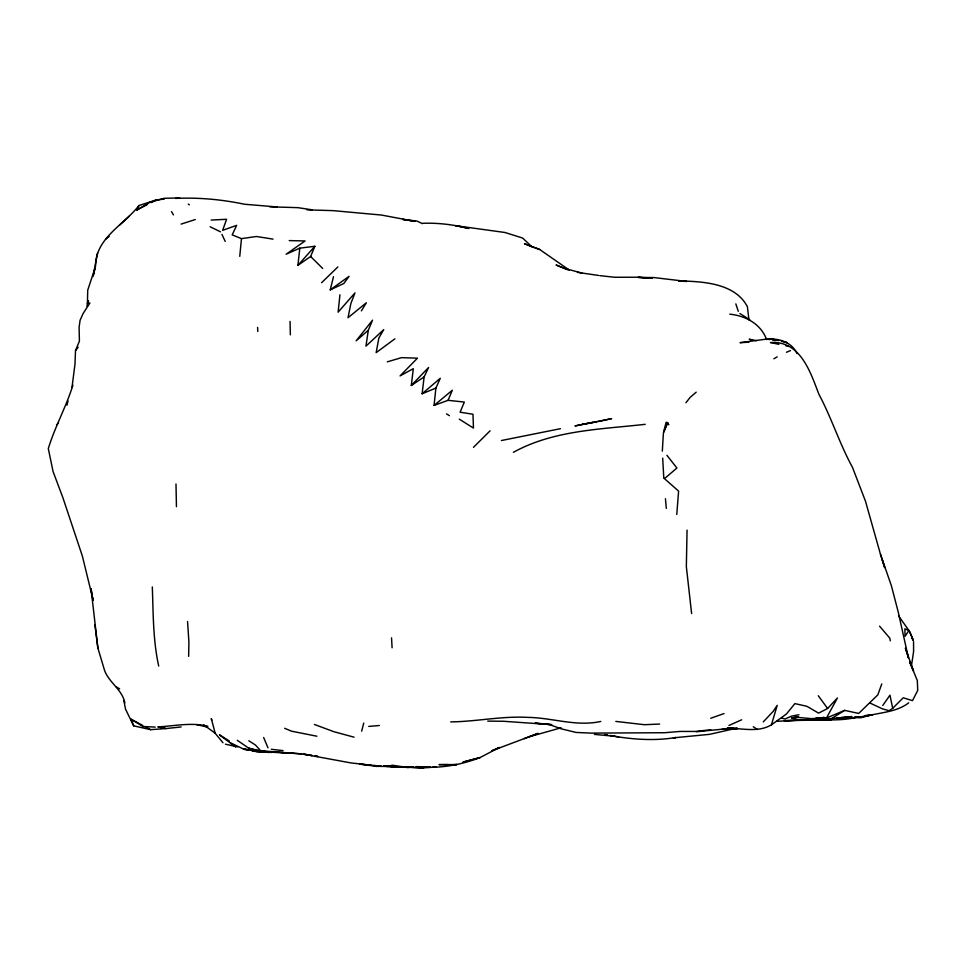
<?xml version="1.0" encoding="UTF-8"?>
<svg xmlns="http://www.w3.org/2000/svg" width="966" height="966" viewBox="0 0 966 966"><rect width="100%" height="100%" fill="white"/><g stroke="black" fill="none" stroke-linecap="round" stroke-linejoin="round"><path stroke-width="1.45" d="M188.648 656.361L188.901 641.919L187.561 621.549M87.012 306.343L87.411 303.505L89.91 303.022L83.016 313.66L80.069 320.338L79.103 327.22L79.405 341.119L75.505 350.658L74.998 364.013L72.003 387.402M662.314 451.158L663.425 432.756M687.055 530.105L686.343 566.631L691.62 613.555M676.768 514.443L678.603 491.114L664.463 478.665L676.912 468.015L666.902 455.3M239.761 256.352L241.464 238.638L232.19 234.895L236.646 225.356L222.639 230.343L226.587 219.282L211.143 220.067M339.935 294.799L338.124 312.175L354.981 292.879L350.875 303.481L348.014 317.729L366.343 302.781L361.393 310.883M459.273 419.135L473.461 428.059L472.978 414.245L460.082 412.204L464.344 402.073L448.055 400.322L434.072 405.418L435.895 388.09L440.279 378.298L422.118 393.766L424.122 376.945L428.602 367.478L411.299 385.458L413.315 368.674L400.057 375.907L417.445 358.181L401.566 357.637L387.294 361.852M297.926 265.36L299.798 248.153L314.868 246.282L310.629 256.497L297.926 265.36L314.868 246.282M95.562 266.471C95.199 238.143 123.817 225.066 138.995 205.516L156.347 199.89L164.317 199.105M368.288 330.3L356.152 340.829L372.538 320.157L368.288 330.3L365.957 346.154L383.756 329.611L378.889 337.955L376.16 352.638L394.889 338.837M93.086 276.517L97.53 253.032M911.457 665.767L913.595 651.507L913.546 641.617M93.436 275.081L95.211 267.908M330.251 289.86L349.064 276.336L343.799 283.509L330.251 289.86L333.487 276.711M72.921 385.156C66.159 406.891 54.941 426.767 48.3 448.598L53.058 471.517L62.85 497.562L82.376 556.114L93.207 600.441L92.7 597.471M361.658 731.177L363.747 723.075M66.932 405.273L68.043 400.962M722.339 728.992L737.505 728.557L727.144 728.292C741.876 728.074 757.96 732.916 771.448 724.826L777.219 705.337L773.174 711.399L763.249 721.904M95.091 267.848L87.725 290.162L87.411 303.505L88.546 300.8M881.777 683.928L877.804 694.904L858.689 713.427L844.646 710.372L831.376 718.668L815.57 718.378L826.437 718.052L844.646 710.372M663.775 432.273L667.651 422.661L666.142 422.239L663.557 432.116L667.651 422.661L668.762 424.738L667.011 423.072M448.055 400.322L452.33 390.24L434.072 405.418M147.158 204.659L136.653 210.117L138.995 205.516M796.757 717.327L811.211 718.607L826.437 718.052L837.437 697.983L827.62 708.476L818.613 713.125L806.888 706.303L794.909 703.61L786.396 714.019L771.448 724.826M908.909 630.52L905.07 636.256L904.864 628.83L908.909 630.52L913.281 640.241L911.59 637.958M882.767 705.494L889.964 695.17L892.705 708.32L889.155 710.698L882.538 708.899L869.654 702.874M75.505 350.658L78.113 347.205M685.896 402.737L690.231 397.292L696.196 392.172M207.847 726.287C191.787 722.133 174.484 725.985 158.098 726.915L165.983 728.569L181.137 726.939M892.705 708.32L903.222 697.778L912.496 700.64L917.7 690.436L917.326 680.559L909.634 661.867L913.51 670.911L905.408 648.186L908.426 657.894L898.247 612.094L891.425 585.867L880.449 554.206L865.439 501.064L852.447 467.278C839.526 443.732 831.581 417.916 818.914 394.309C810.317 371.97 800.428 340.467 770.457 342.544L778.886 344.331M473.473 447.318L490.088 430.824M321.593 282.712L337.871 266.93M56.511 424.883L58.528 422.975M119.687 225.042L129.504 215.986M908.68 702.813C895.542 713.137 876.995 712.377 861.43 717.509L836.315 718.076L851.94 716.555L831.376 718.668M105.523 239.218L109.146 236.537M411.299 385.458L424.122 376.945M136.653 210.117L149.742 202.401L164.051 198.308L179.628 197.933M773.851 358.784L777.183 356.865M151.094 202.619L156.347 199.89M513.393 452.317C553.639 430.063 600.671 429.399 645.216 424.315M728.907 725.49L741.659 719.791M299.798 248.153L286.153 254.215L305.051 240.957L289.232 240.594M491.923 750.727L499.313 747.479L480.102 757.549L463.233 762.029L480.102 757.549C459.828 765.434 437.646 768.984 415.984 766.63L430.256 766.883M492.213 750.654L538.026 733.399L524.115 738.676M422.118 393.766L435.895 388.09M786.469 352.264L790.454 350.622M710.71 718.257L724.017 713.572M181.113 224.1L195.265 219.548M528.607 736.949L561.149 727.784M737.058 728.11L709.575 734.341L673.338 737.855L675.802 737.529C654.067 741.139 631.824 739.449 610.258 735.537M598.425 421.526L611.587 418.652L574.963 425.946L592.834 422.359M856.927 717.195C840.77 721.3 824.119 719.477 807.673 719.634L831.231 720.129M582.136 424.412L596.964 421.84M798.954 714.743L791.722 716.084L785.008 718.994L781.748 718.124M501.39 440.532L560.425 428.699M241.464 238.638L256.437 236.501L273.028 239.121M865.524 715.794L872.443 714.816L865.319 715.565M862.07 716.567L869.146 715.697M396.217 766.581L376.148 766.328L359.69 764.106L371.101 765.253M710.783 729.741L695.641 731.431L679.943 731.443L664.68 732.723L590.806 733.109L576.086 732.445L561.137 728.799L549.425 724.548L535.043 723.111L551.731 724.657L503.479 721.276L487.721 721.107M400.805 767.173L383.985 765.845L400.805 767.173L386.11 766.461M406.626 766.618L400.165 767.245L424.014 767.644L421.019 767.511M600.792 721.445C576.05 726.927 552.117 717.629 527.557 717.376C501.765 715.939 476.407 721.614 450.711 721.892M854.342 717.424L865.838 716.422M368.77 726.408L379.3 725.514M726.565 728.654L733.605 728.074L696.293 731.769M123.841 700.519L125.52 709.116L133.658 725.84L150.66 729.668L165.983 728.569L158.098 726.915M776.833 721.312L810.474 719.61L784.32 720.696L825.35 719.887M430.353 767.378L420.524 768.067L406.046 766.847L413.533 767.173M433.154 767.173L435.968 766.98L433.106 766.932M748.867 342.205L740.028 342.676L770.059 338.619L778.584 340.612M380.495 766.135L376.148 766.328L381.087 766.267L373.963 765.543M659.657 724.053L644.394 724.705L615.801 721.409M175.583 198.416C198.755 197.318 221.89 199.503 244.579 204.249L276.892 206.941M679.05 280.913C702.693 281.492 734.764 282.929 747.382 306.608L748.94 319.831M448.043 764.589L439.011 764.625L457.075 764.553L454.068 764.565M269.755 206.809L297.89 207.654L311.982 209.791M306.983 209.864L332.932 210.624L381.534 215.056L415.078 221.395L402.665 219.427L416.974 221.057L422.396 223.653M422.879 223.279C438.335 222.772 453.754 224.643 468.727 228.459L455.626 225.682L505.037 232.504L522.618 238.047L531.795 246.692L539.656 249.47L569.288 270.082M854.499 717.255L861.43 717.509M678.687 281.07L686.633 281.444L653.91 277.568L638.14 277.363L652.267 278.317L637.741 277.218L614.714 277.278L599.886 275.648M155.224 727.096L142.932 726.504L131.014 719.187L133.658 725.84M277.387 751.934L261.11 751.186L248.962 748.227C269.514 754.748 291.152 751.125 312.078 755.569M277.073 751.934L261.11 751.186L255.41 745.003L248.805 740.765M262.571 751.512L269.236 752.466L253.104 751.186L272.098 752.381L253.104 751.186L237.286 740.318M292.879 753.19L276.807 752.116L301.44 753.915M381.087 766.267L351.298 762.983L303.421 754.18L312.018 755.533M594.428 734.389L614.364 736.249M271.325 749.29L283.038 750.618M598.606 275.455L577.427 272.364M253.466 750.618L244.519 749.507L231.019 743.096M256.449 750.98L260.917 751.548L258.019 751.113M391.822 765.144L408.292 767.584M253.672 750.473L243.541 748.976L257.451 751.56M610.367 735.549L618.699 736.973M769.709 339.585L766.811 339.078C778.801 338.148 791.637 341.904 797.035 353.592M772.607 340.092L775.505 340.587M784.211 342.109L787.109 342.616L781.422 341.276M316.908 736.225L291.503 731.177L284.656 728.292M756.39 340.684L749.266 339.199L752.019 340.37M196.424 724.572L207.521 727.12M785.913 345.828L788.715 346.42M225.452 744.206L237.817 746.887M823.201 717.267L826.437 718.052M354.051 737.167L334.031 731.745L314.409 724.464M581.882 273.04L564.615 268.415L556.09 264.998L567.899 269.876M729.741 314.167C745.631 315.749 761.027 324.057 766.642 339.67M539.656 249.47L524.453 243.722L531.795 246.692M210.141 226.769L220.489 231.816M131.014 719.187L142.799 725.478M145.419 726.867L150.66 729.668M446.497 413.859L449.431 415.682M229.34 741.007L219.487 734.848L235.668 747.008M739.908 313.527L749.725 319.722M116.125 686.669L119.603 688.855M753.263 726.734L757.477 729.499M188.298 204.104L189.36 204.828M203.609 724.802L215.092 733.158L222.965 742.745M310.629 256.497L322.68 268.451M879.579 626.161L889.867 638.26L890.278 640.832M898.597 615.91L909.924 631.945L913.281 640.241M818.274 695.725L827.62 708.476M171.525 211.602L173.445 214.899M221.926 234.4L225.211 241.415M124.868 702.934C122.187 689.579 109.448 683.022 104.69 670.815L97.868 648.029L91.046 588.692L92.144 594.549M263.658 737.493L267.98 747.829M735.826 303.879L738.278 311.281M880.449 554.206L884.699 567.622L882.224 559.785M211.747 720.213L211.312 718.571L215.189 733.327M158.702 666.045C152.954 640.084 153.292 613.362 152.314 586.942M94.909 624.99L97.868 648.029M665.441 498.71L666.311 508.406M257.584 327.389L257.813 331.471M662.688 458.101L663.799 478.267M391.544 637.826L392.087 647.775M176.452 506.691L175.993 484.002M290.054 321.449L290.355 334.816M798.64 717.243L791.685 717.847L798.604 717.279M798.496 717.231L791.456 717.823L798.484 717.255M317.766 756.438L314.916 756.004L317.754 756.426M607.59 735.066L604.813 734.595L607.517 735.066"/></g></svg>
